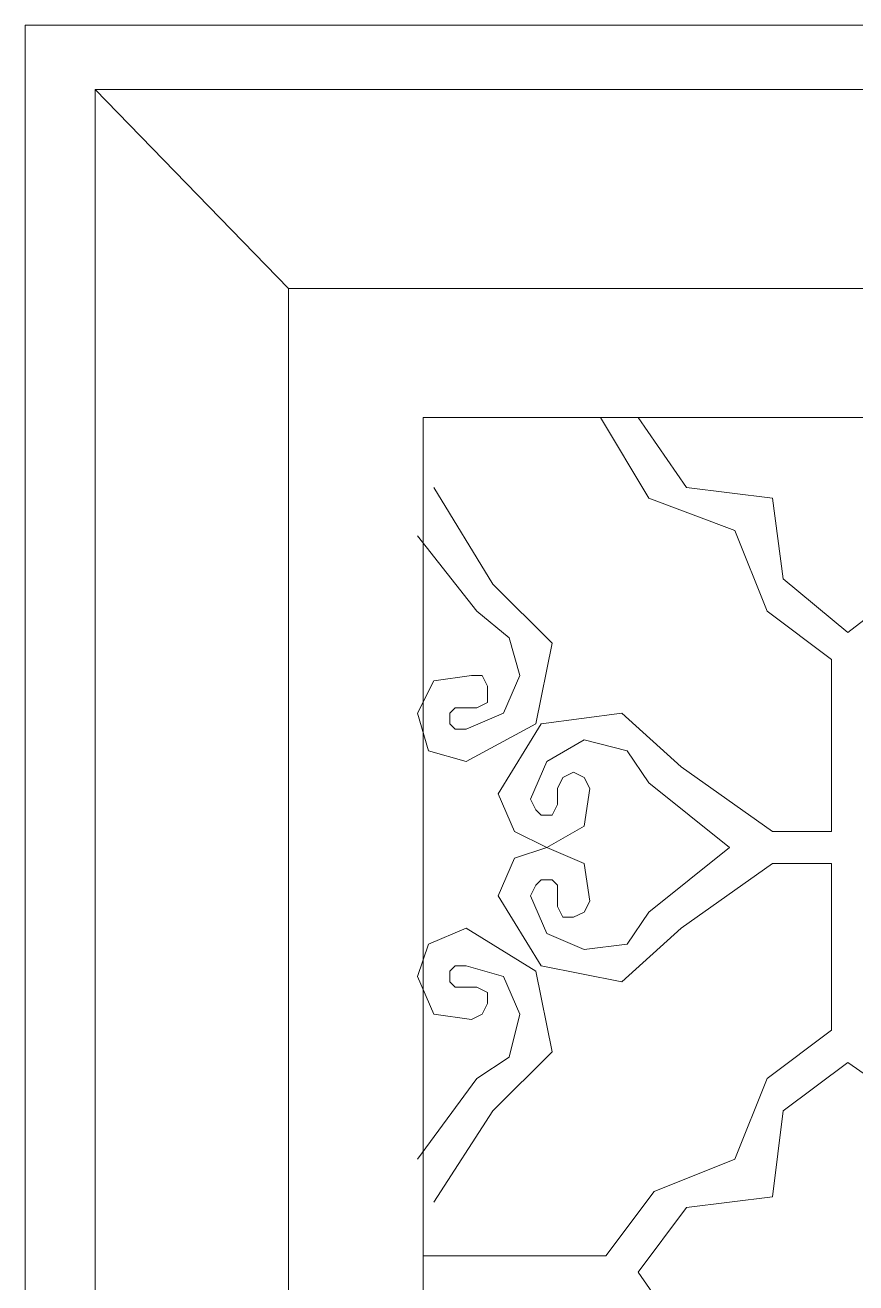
# Model space of a CAD drawing. Header units: centimetres. Extents: x -8.5 to 8.6, y -10.1 to 9.2.
# Drawn here: x -8.492 to -5.328, y 4.428 to 9.22 of the extents above; entities that cross this region are included whole.
import ezdxf

# ---------------------------------------------------------------- set-up
doc = ezdxf.new("R2010")
doc.units = ezdxf.units.CM
doc.header["$MEASUREMENT"] = 0
doc.layers.add('layer 1', color=7, linetype='Continuous')

msp = doc.modelspace()

# ---------------------------------------------------------------- linework, layer by layer
at = {"layer": 'layer 1', "color": 250, "lineweight": 0}
for points, knots in [([(-8.4921, 9.22005), (-8.4921, 9.22005), (8.56713, 9.22005), (8.56713, 9.22005), (8.56713, 9.22005), (8.56713, 9.22005), (8.56713, -10.09188), (8.56713, -10.09188), (8.56713, -10.09188), (8.56713, -10.09188), (-8.4921, -10.09188), (-8.4921, -10.09188), (-8.4921, -10.09188), (-8.4921, -10.09188), (-8.4921, 9.22005), (-8.4921, 9.22005)], [0, 0, 0, 0, 0.25, 0.25, 0.25, 0.25, 0.5, 0.5, 0.5, 0.5, 0.75, 0.75, 0.75, 0.75, 1, 1, 1, 1]), ([(-8.4921, 9.22005), (-8.4921, 9.22005), (8.56713, 9.22005), (8.56713, 9.22005), (8.56713, 9.22005), (8.56713, 9.22005), (8.56713, -10.09188), (8.56713, -10.09188), (8.56713, -10.09188), (8.56713, -10.09188), (-8.4921, -10.09188), (-8.4921, -10.09188), (-8.4921, -10.09188), (-8.4921, -10.09188), (-8.4921, 9.22005), (-8.4921, 9.22005)], [0, 0, 0, 0, 0.25, 0.25, 0.25, 0.25, 0.5, 0.5, 0.5, 0.5, 0.75, 0.75, 0.75, 0.75, 1, 1, 1, 1]), ([(-8.22578, 8.97452), (-8.22578, 8.97452), (8.32133, 8.97452), (8.32133, 8.97452), (8.32133, 8.97452), (8.32133, 8.97452), (8.32133, -9.84608), (8.32133, -9.84608), (8.32133, -9.84608), (8.32133, -9.84608), (-8.22578, -9.84608), (-8.22578, -9.84608), (-8.22578, -9.84608), (-8.22578, -9.84608), (-8.22578, 8.97452), (-8.22578, 8.97452)], [0, 0, 0, 0, 0.25, 0.25, 0.25, 0.25, 0.5, 0.5, 0.5, 0.5, 0.75, 0.75, 0.75, 0.75, 1, 1, 1, 1]), ([(-8.22578, 8.97452), (-8.22578, 8.97452), (8.32133, 8.97452), (8.32133, 8.97452), (8.32133, 8.97452), (8.32133, 8.97452), (8.32133, -9.84608), (8.32133, -9.84608), (8.32133, -9.84608), (8.32133, -9.84608), (-8.22578, -9.84608), (-8.22578, -9.84608), (-8.22578, -9.84608), (-8.22578, -9.84608), (-8.22578, 8.97452), (-8.22578, 8.97452)], [0, 0, 0, 0, 0.25, 0.25, 0.25, 0.25, 0.5, 0.5, 0.5, 0.5, 0.75, 0.75, 0.75, 0.75, 1, 1, 1, 1]), ([(-7.48865, 8.2166), (-7.48865, 8.2166), (-8.22578, 8.97452), (-8.22578, 8.97452), (-8.22578, 8.97452), (-8.22578, 8.97452), (-7.48865, 8.2166), (-7.48865, 8.2166)], [0, 0, 0, 0, 0.5, 0.5, 0.5, 0.5, 1, 1, 1, 1]), ([(-7.48865, 8.2166), (-7.48865, 8.2166), (7.56368, 8.2166), (7.56368, 8.2166), (7.56368, 8.2166), (7.56368, 8.2166), (7.56368, -9.08816), (7.56368, -9.08816), (7.56368, -9.08816), (7.56368, -9.08816), (-7.48865, -9.08816), (-7.48865, -9.08816), (-7.48865, -9.08816), (-7.48865, -9.08816), (-7.48865, 8.2166), (-7.48865, 8.2166)], [0, 0, 0, 0, 0.25, 0.25, 0.25, 0.25, 0.5, 0.5, 0.5, 0.5, 0.75, 0.75, 0.75, 0.75, 1, 1, 1, 1]), ([(-7.48865, 8.2166), (-7.48865, 8.2166), (7.56368, 8.2166), (7.56368, 8.2166), (7.56368, 8.2166), (7.56368, 8.2166), (7.56368, -9.08816), (7.56368, -9.08816), (7.56368, -9.08816), (7.56368, -9.08816), (-7.48865, -9.08816), (-7.48865, -9.08816), (-7.48865, -9.08816), (-7.48865, -9.08816), (-7.48865, 8.2166), (-7.48865, 8.2166)], [0, 0, 0, 0, 0.25, 0.25, 0.25, 0.25, 0.5, 0.5, 0.5, 0.5, 0.75, 0.75, 0.75, 0.75, 1, 1, 1, 1]), ([(-6.97653, -8.59683), (-6.97653, -8.59683), (-6.97653, 7.72527), (-6.97653, 7.72527), (-6.97653, 7.72527), (-6.97653, 7.72527), (-0.46421, 7.72527), (-0.46421, 7.72527), (-0.46421, 7.72527), (-0.46421, 7.72527), (-0.46421, -8.59683), (-0.46421, -8.59683), (-0.46421, -8.59683), (-0.46421, -8.59683), (-6.97653, -8.59683), (-6.97653, -8.59683)], [0, 0, 0, 0, 0.25, 0.25, 0.25, 0.25, 0.5, 0.5, 0.5, 0.5, 0.75, 0.75, 0.75, 0.75, 1, 1, 1, 1]), ([(-6.97653, -8.59683), (-6.97653, -8.59683), (-6.97653, 7.72527), (-6.97653, 7.72527), (-6.97653, 7.72527), (-6.97653, 7.72527), (-0.46421, 7.72527), (-0.46421, 7.72527), (-0.46421, 7.72527), (-0.46421, 7.72527), (-0.46421, -8.59683), (-0.46421, -8.59683), (-0.46421, -8.59683), (-0.46421, -8.59683), (-6.97653, -8.59683), (-6.97653, -8.59683)], [0, 0, 0, 0, 0.25, 0.25, 0.25, 0.25, 0.5, 0.5, 0.5, 0.5, 0.75, 0.75, 0.75, 0.75, 1, 1, 1, 1]), ([(-6.30072, 7.72527), (-6.30072, 7.72527), (-6.1165, 7.41789), (-6.1165, 7.41789), (-6.1165, 7.41789), (-6.1165, 7.41789), (-5.78886, 7.29499), (-5.78886, 7.29499), (-5.78886, 7.29499), (-5.78886, 7.29499), (-5.66596, 6.98788), (-5.66596, 6.98788), (-5.66596, 6.98788), (-5.66596, 6.98788), (-5.42016, 6.80366), (-5.42016, 6.80366), (-5.42016, 6.80366), (-5.42016, 6.80366), (-5.42016, 6.14838), (-5.42016, 6.14838), (-5.42016, 6.14838), (-5.42016, 6.14838), (-5.64543, 6.14838), (-5.64543, 6.14838), (-5.64543, 6.14838), (-5.64543, 6.14838), (-5.9936, 6.39391), (-5.9936, 6.39391), (-5.9936, 6.39391), (-5.9936, 6.39391), (-6.21887, 6.59892), (-6.21887, 6.59892), (-6.21887, 6.59892), (-6.21887, 6.59892), (-6.52599, 6.55786), (-6.52599, 6.55786), (-6.52599, 6.55786), (-6.52599, 6.55786), (-6.68994, 6.29154), (-6.68994, 6.29154), (-6.68994, 6.29154), (-6.68994, 6.29154), (-6.62836, 6.14838), (-6.62836, 6.14838), (-6.62836, 6.14838), (-6.62836, 6.14838), (-6.50546, 6.08679), (-6.50546, 6.08679), (-6.50546, 6.08679), (-6.50546, 6.08679), (-6.3623, 6.16864), (-6.3623, 6.16864), (-6.3623, 6.16864), (-6.3623, 6.16864), (-6.34177, 6.31207), (-6.34177, 6.31207), (-6.34177, 6.31207), (-6.34177, 6.31207), (-6.3623, 6.35312), (-6.3623, 6.35312), (-6.3623, 6.35312), (-6.3623, 6.35312), (-6.40309, 6.37365), (-6.40309, 6.37365), (-6.40309, 6.37365), (-6.40309, 6.37365), (-6.44414, 6.35312), (-6.44414, 6.35312), (-6.44414, 6.35312), (-6.44414, 6.35312), (-6.46467, 6.31207), (-6.46467, 6.31207), (-6.46467, 6.31207), (-6.46467, 6.31207), (-6.46467, 6.27127), (-6.46467, 6.27127)], [0, 0, 0, 0, 0.0526316, 0.0526316, 0.0526316, 0.0526316, 0.1052632, 0.1052632, 0.1052632, 0.1052632, 0.1578947, 0.1578947, 0.1578947, 0.1578947, 0.2105263, 0.2105263, 0.2105263, 0.2105263, 0.2631579, 0.2631579, 0.2631579, 0.2631579, 0.3157895, 0.3157895, 0.3157895, 0.3157895, 0.3684211, 0.3684211, 0.3684211, 0.3684211, 0.4210526, 0.4210526, 0.4210526, 0.4210526, 0.4736842, 0.4736842, 0.4736842, 0.4736842, 0.5263158, 0.5263158, 0.5263158, 0.5263158, 0.5789474, 0.5789474, 0.5789474, 0.5789474, 0.6315789, 0.6315789, 0.6315789, 0.6315789, 0.6842105, 0.6842105, 0.6842105, 0.6842105, 0.7368421, 0.7368421, 0.7368421, 0.7368421, 0.7894737, 0.7894737, 0.7894737, 0.7894737, 0.8421053, 0.8421053, 0.8421053, 0.8421053, 0.8947368, 0.8947368, 0.8947368, 0.8947368, 0.9473684, 0.9473684, 0.9473684, 0.9473684, 1, 1, 1, 1]), ([(-6.15729, 7.72527), (-6.15729, 7.72527), (-5.97307, 7.45894), (-5.97307, 7.45894), (-5.97307, 7.45894), (-5.97307, 7.45894), (-5.64543, 7.41789), (-5.64543, 7.41789), (-5.64543, 7.41789), (-5.64543, 7.41789), (-5.60438, 7.11077), (-5.60438, 7.11077), (-5.60438, 7.11077), (-5.60438, 7.11077), (-5.35858, 6.90603), (-5.35858, 6.90603), (-5.35858, 6.90603), (-5.35858, 6.90603), (-5.09252, 7.11077), (-5.09252, 7.11077), (-5.09252, 7.11077), (-5.09252, 7.11077), (-5.05146, 7.41789), (-5.05146, 7.41789), (-5.05146, 7.41789), (-5.05146, 7.41789), (-4.72382, 7.45894), (-4.72382, 7.45894), (-4.72382, 7.45894), (-4.72382, 7.45894), (-4.53961, 7.72527), (-4.53961, 7.72527)], [0, 0, 0, 0, 0.125, 0.125, 0.125, 0.125, 0.25, 0.25, 0.25, 0.25, 0.375, 0.375, 0.375, 0.375, 0.5, 0.5, 0.5, 0.5, 0.625, 0.625, 0.625, 0.625, 0.75, 0.75, 0.75, 0.75, 0.875, 0.875, 0.875, 0.875, 1, 1, 1, 1]), ([(-6.81284, 6.61918), (-6.81284, 6.61918), (-6.77178, 6.61918), (-6.77178, 6.61918), (-6.77178, 6.61918), (-6.77178, 6.61918), (-6.73073, 6.63971), (-6.73073, 6.63971), (-6.73073, 6.63971), (-6.73073, 6.63971), (-6.73073, 6.70129), (-6.73073, 6.70129), (-6.73073, 6.70129), (-6.73073, 6.70129), (-6.75126, 6.74208), (-6.75126, 6.74208), (-6.75126, 6.74208), (-6.75126, 6.74208), (-6.79231, 6.74208), (-6.79231, 6.74208), (-6.79231, 6.74208), (-6.79231, 6.74208), (-6.93574, 6.72182), (-6.93574, 6.72182), (-6.93574, 6.72182), (-6.93574, 6.72182), (-6.99705, 6.59892), (-6.99705, 6.59892), (-6.99705, 6.59892), (-6.99705, 6.59892), (-6.956, 6.45549), (-6.956, 6.45549), (-6.956, 6.45549), (-6.956, 6.45549), (-6.81284, 6.41444), (-6.81284, 6.41444), (-6.81284, 6.41444), (-6.81284, 6.41444), (-6.54651, 6.55786), (-6.54651, 6.55786), (-6.54651, 6.55786), (-6.54651, 6.55786), (-6.48519, 6.86498), (-6.48519, 6.86498), (-6.48519, 6.86498), (-6.48519, 6.86498), (-6.71047, 7.09025), (-6.71047, 7.09025), (-6.71047, 7.09025), (-6.71047, 7.09025), (-6.93574, 7.45894), (-6.93574, 7.45894)], [0, 0, 0, 0, 0.0769231, 0.0769231, 0.0769231, 0.0769231, 0.1538462, 0.1538462, 0.1538462, 0.1538462, 0.2307692, 0.2307692, 0.2307692, 0.2307692, 0.3076923, 0.3076923, 0.3076923, 0.3076923, 0.3846154, 0.3846154, 0.3846154, 0.3846154, 0.4615385, 0.4615385, 0.4615385, 0.4615385, 0.5384615, 0.5384615, 0.5384615, 0.5384615, 0.6153846, 0.6153846, 0.6153846, 0.6153846, 0.6923077, 0.6923077, 0.6923077, 0.6923077, 0.7692308, 0.7692308, 0.7692308, 0.7692308, 0.8461538, 0.8461538, 0.8461538, 0.8461538, 0.9230769, 0.9230769, 0.9230769, 0.9230769, 1, 1, 1, 1]), ([(-6.81284, 6.53734), (-6.81284, 6.53734), (-6.66941, 6.59892), (-6.66941, 6.59892), (-6.66941, 6.59892), (-6.66941, 6.59892), (-6.60783, 6.74208), (-6.60783, 6.74208), (-6.60783, 6.74208), (-6.60783, 6.74208), (-6.64888, 6.8855), (-6.64888, 6.8855), (-6.64888, 6.8855), (-6.64888, 6.8855), (-6.77178, 6.98788), (-6.77178, 6.98788)], [0, 0, 0, 0, 0.25, 0.25, 0.25, 0.25, 0.5, 0.5, 0.5, 0.5, 0.75, 0.75, 0.75, 0.75, 1, 1, 1, 1]), ([(-6.81284, 6.61918), (-6.81284, 6.61918), (-6.85363, 6.61918), (-6.85363, 6.61918), (-6.85363, 6.61918), (-6.85363, 6.61918), (-6.87415, 6.59892), (-6.87415, 6.59892), (-6.87415, 6.59892), (-6.87415, 6.59892), (-6.87415, 6.55786), (-6.87415, 6.55786), (-6.87415, 6.55786), (-6.87415, 6.55786), (-6.85363, 6.53734), (-6.85363, 6.53734), (-6.85363, 6.53734), (-6.85363, 6.53734), (-6.81284, 6.53734), (-6.81284, 6.53734)], [0, 0, 0, 0, 0.2, 0.2, 0.2, 0.2, 0.4, 0.4, 0.4, 0.4, 0.6, 0.6, 0.6, 0.6, 0.8, 0.8, 0.8, 0.8, 1, 1, 1, 1]), ([(-6.1165, 6.33259), (-6.1165, 6.33259), (-6.19834, 6.45549), (-6.19834, 6.45549), (-6.19834, 6.45549), (-6.19834, 6.45549), (-6.3623, 6.49654), (-6.3623, 6.49654), (-6.3623, 6.49654), (-6.3623, 6.49654), (-6.50546, 6.41444), (-6.50546, 6.41444), (-6.50546, 6.41444), (-6.50546, 6.41444), (-6.56704, 6.27127), (-6.56704, 6.27127)], [0, 0, 0, 0, 0.25, 0.25, 0.25, 0.25, 0.5, 0.5, 0.5, 0.5, 0.75, 0.75, 0.75, 0.75, 1, 1, 1, 1]), ([(-6.1165, 6.33259), (-6.1165, 6.33259), (-5.80912, 6.08679), (-5.80912, 6.08679), (-5.80912, 6.08679), (-5.80912, 6.08679), (-6.1165, 5.841), (-6.1165, 5.841)], [0, 0, 0, 0, 0.5, 0.5, 0.5, 0.5, 1, 1, 1, 1]), ([(-6.56704, 6.27127), (-6.56704, 6.27127), (-6.54651, 6.23022), (-6.54651, 6.23022), (-6.54651, 6.23022), (-6.54651, 6.23022), (-6.52599, 6.20969), (-6.52599, 6.20969), (-6.52599, 6.20969), (-6.52599, 6.20969), (-6.48519, 6.20969), (-6.48519, 6.20969), (-6.48519, 6.20969), (-6.48519, 6.20969), (-6.46467, 6.25075), (-6.46467, 6.25075), (-6.46467, 6.25075), (-6.46467, 6.25075), (-6.46467, 6.27127), (-6.46467, 6.27127)], [0, 0, 0, 0, 0.2, 0.2, 0.2, 0.2, 0.4, 0.4, 0.4, 0.4, 0.6, 0.6, 0.6, 0.6, 0.8, 0.8, 0.8, 0.8, 1, 1, 1, 1]), ([(-6.46467, 5.90258), (-6.46467, 5.90258), (-6.46467, 5.86152), (-6.46467, 5.86152), (-6.46467, 5.86152), (-6.46467, 5.86152), (-6.44414, 5.82073), (-6.44414, 5.82073), (-6.44414, 5.82073), (-6.44414, 5.82073), (-6.40309, 5.82073), (-6.40309, 5.82073), (-6.40309, 5.82073), (-6.40309, 5.82073), (-6.3623, 5.841), (-6.3623, 5.841), (-6.3623, 5.841), (-6.3623, 5.841), (-6.34177, 5.88205), (-6.34177, 5.88205), (-6.34177, 5.88205), (-6.34177, 5.88205), (-6.3623, 6.02548), (-6.3623, 6.02548), (-6.3623, 6.02548), (-6.3623, 6.02548), (-6.50546, 6.08679), (-6.50546, 6.08679), (-6.50546, 6.08679), (-6.50546, 6.08679), (-6.62836, 6.046), (-6.62836, 6.046), (-6.62836, 6.046), (-6.62836, 6.046), (-6.68994, 5.90258), (-6.68994, 5.90258), (-6.68994, 5.90258), (-6.68994, 5.90258), (-6.52599, 5.63625), (-6.52599, 5.63625), (-6.52599, 5.63625), (-6.52599, 5.63625), (-6.21887, 5.57494), (-6.21887, 5.57494), (-6.21887, 5.57494), (-6.21887, 5.57494), (-5.9936, 5.77968), (-5.9936, 5.77968), (-5.9936, 5.77968), (-5.9936, 5.77968), (-5.64543, 6.02548), (-5.64543, 6.02548)], [0, 0, 0, 0, 0.0769231, 0.0769231, 0.0769231, 0.0769231, 0.1538462, 0.1538462, 0.1538462, 0.1538462, 0.2307692, 0.2307692, 0.2307692, 0.2307692, 0.3076923, 0.3076923, 0.3076923, 0.3076923, 0.3846154, 0.3846154, 0.3846154, 0.3846154, 0.4615385, 0.4615385, 0.4615385, 0.4615385, 0.5384615, 0.5384615, 0.5384615, 0.5384615, 0.6153846, 0.6153846, 0.6153846, 0.6153846, 0.6923077, 0.6923077, 0.6923077, 0.6923077, 0.7692308, 0.7692308, 0.7692308, 0.7692308, 0.8461538, 0.8461538, 0.8461538, 0.8461538, 0.9230769, 0.9230769, 0.9230769, 0.9230769, 1, 1, 1, 1]), ([(-5.64543, 6.02548), (-5.64543, 6.02548), (-5.42016, 6.02548), (-5.42016, 6.02548), (-5.42016, 6.02548), (-5.42016, 6.02548), (-5.42016, 5.39046), (-5.42016, 5.39046)], [0, 0, 0, 0, 0.5, 0.5, 0.5, 0.5, 1, 1, 1, 1]), ([(-6.46467, 5.90258), (-6.46467, 5.90258), (-6.46467, 5.94337), (-6.46467, 5.94337), (-6.46467, 5.94337), (-6.46467, 5.94337), (-6.48519, 5.9639), (-6.48519, 5.9639), (-6.48519, 5.9639), (-6.48519, 5.9639), (-6.52599, 5.9639), (-6.52599, 5.9639), (-6.52599, 5.9639), (-6.52599, 5.9639), (-6.54651, 5.94337), (-6.54651, 5.94337), (-6.54651, 5.94337), (-6.54651, 5.94337), (-6.56704, 5.90258), (-6.56704, 5.90258)], [0, 0, 0, 0, 0.2, 0.2, 0.2, 0.2, 0.4, 0.4, 0.4, 0.4, 0.6, 0.6, 0.6, 0.6, 0.8, 0.8, 0.8, 0.8, 1, 1, 1, 1]), ([(-6.56704, 5.90258), (-6.56704, 5.90258), (-6.50546, 5.75915), (-6.50546, 5.75915), (-6.50546, 5.75915), (-6.50546, 5.75915), (-6.3623, 5.69783), (-6.3623, 5.69783), (-6.3623, 5.69783), (-6.3623, 5.69783), (-6.19834, 5.7181), (-6.19834, 5.7181), (-6.19834, 5.7181), (-6.19834, 5.7181), (-6.1165, 5.841), (-6.1165, 5.841)], [0, 0, 0, 0, 0.25, 0.25, 0.25, 0.25, 0.5, 0.5, 0.5, 0.5, 0.75, 0.75, 0.75, 0.75, 1, 1, 1, 1]), ([(-6.93574, 4.73517), (-6.93574, 4.73517), (-6.71047, 5.08334), (-6.71047, 5.08334), (-6.71047, 5.08334), (-6.71047, 5.08334), (-6.48519, 5.30861), (-6.48519, 5.30861), (-6.48519, 5.30861), (-6.48519, 5.30861), (-6.54651, 5.61573), (-6.54651, 5.61573), (-6.54651, 5.61573), (-6.54651, 5.61573), (-6.81284, 5.77968), (-6.81284, 5.77968), (-6.81284, 5.77968), (-6.81284, 5.77968), (-6.956, 5.7181), (-6.956, 5.7181), (-6.956, 5.7181), (-6.956, 5.7181), (-6.99705, 5.59546), (-6.99705, 5.59546), (-6.99705, 5.59546), (-6.99705, 5.59546), (-6.93574, 5.45204), (-6.93574, 5.45204), (-6.93574, 5.45204), (-6.93574, 5.45204), (-6.79231, 5.43151), (-6.79231, 5.43151), (-6.79231, 5.43151), (-6.79231, 5.43151), (-6.75126, 5.45204), (-6.75126, 5.45204), (-6.75126, 5.45204), (-6.75126, 5.45204), (-6.73073, 5.49283), (-6.73073, 5.49283), (-6.73073, 5.49283), (-6.73073, 5.49283), (-6.73073, 5.53388), (-6.73073, 5.53388), (-6.73073, 5.53388), (-6.73073, 5.53388), (-6.77178, 5.55441), (-6.77178, 5.55441), (-6.77178, 5.55441), (-6.77178, 5.55441), (-6.81284, 5.55441), (-6.81284, 5.55441)], [0, 0, 0, 0, 0.0769231, 0.0769231, 0.0769231, 0.0769231, 0.1538462, 0.1538462, 0.1538462, 0.1538462, 0.2307692, 0.2307692, 0.2307692, 0.2307692, 0.3076923, 0.3076923, 0.3076923, 0.3076923, 0.3846154, 0.3846154, 0.3846154, 0.3846154, 0.4615385, 0.4615385, 0.4615385, 0.4615385, 0.5384615, 0.5384615, 0.5384615, 0.5384615, 0.6153846, 0.6153846, 0.6153846, 0.6153846, 0.6923077, 0.6923077, 0.6923077, 0.6923077, 0.7692308, 0.7692308, 0.7692308, 0.7692308, 0.8461538, 0.8461538, 0.8461538, 0.8461538, 0.9230769, 0.9230769, 0.9230769, 0.9230769, 1, 1, 1, 1]), ([(-6.81284, 5.63625), (-6.81284, 5.63625), (-6.85363, 5.63625), (-6.85363, 5.63625), (-6.85363, 5.63625), (-6.85363, 5.63625), (-6.87415, 5.61573), (-6.87415, 5.61573), (-6.87415, 5.61573), (-6.87415, 5.61573), (-6.87415, 5.57494), (-6.87415, 5.57494), (-6.87415, 5.57494), (-6.87415, 5.57494), (-6.85363, 5.55441), (-6.85363, 5.55441), (-6.85363, 5.55441), (-6.85363, 5.55441), (-6.81284, 5.55441), (-6.81284, 5.55441)], [0, 0, 0, 0, 0.2, 0.2, 0.2, 0.2, 0.4, 0.4, 0.4, 0.4, 0.6, 0.6, 0.6, 0.6, 0.8, 0.8, 0.8, 0.8, 1, 1, 1, 1]), ([(-6.77178, 5.20624), (-6.77178, 5.20624), (-6.64888, 5.28808), (-6.64888, 5.28808), (-6.64888, 5.28808), (-6.64888, 5.28808), (-6.60783, 5.45204), (-6.60783, 5.45204), (-6.60783, 5.45204), (-6.60783, 5.45204), (-6.66941, 5.59546), (-6.66941, 5.59546), (-6.66941, 5.59546), (-6.66941, 5.59546), (-6.81284, 5.63625), (-6.81284, 5.63625)], [0, 0, 0, 0, 0.25, 0.25, 0.25, 0.25, 0.5, 0.5, 0.5, 0.5, 0.75, 0.75, 0.75, 0.75, 1, 1, 1, 1]), ([(-5.42016, 5.39046), (-5.42016, 5.39046), (-5.66596, 5.20624), (-5.66596, 5.20624), (-5.66596, 5.20624), (-5.66596, 5.20624), (-5.78886, 4.89913), (-5.78886, 4.89913), (-5.78886, 4.89913), (-5.78886, 4.89913), (-6.09597, 4.77623), (-6.09597, 4.77623), (-6.09597, 4.77623), (-6.09597, 4.77623), (-6.28019, 4.53043), (-6.28019, 4.53043)], [0, 0, 0, 0, 0.25, 0.25, 0.25, 0.25, 0.5, 0.5, 0.5, 0.5, 0.75, 0.75, 0.75, 0.75, 1, 1, 1, 1]), ([(-5.35858, 5.26756), (-5.35858, 5.26756), (-5.60438, 5.08334), (-5.60438, 5.08334), (-5.60438, 5.08334), (-5.60438, 5.08334), (-5.64543, 4.7557), (-5.64543, 4.7557)], [0, 0, 0, 0, 0.5, 0.5, 0.5, 0.5, 1, 1, 1, 1]), ([(-5.05146, 4.7557), (-5.05146, 4.7557), (-5.09252, 5.08334), (-5.09252, 5.08334), (-5.09252, 5.08334), (-5.09252, 5.08334), (-5.35858, 5.26756), (-5.35858, 5.26756)], [0, 0, 0, 0, 0.5, 0.5, 0.5, 0.5, 1, 1, 1, 1]), ([(-5.64543, 4.7557), (-5.64543, 4.7557), (-5.97307, 4.71465), (-5.97307, 4.71465), (-5.97307, 4.71465), (-5.97307, 4.71465), (-6.15729, 4.46911), (-6.15729, 4.46911)], [0, 0, 0, 0, 0.5, 0.5, 0.5, 0.5, 1, 1, 1, 1]), ([(-6.15729, 4.46911), (-6.15729, 4.46911), (-5.97307, 4.20279), (-5.97307, 4.20279), (-5.97307, 4.20279), (-5.97307, 4.20279), (-5.64543, 4.16173), (-5.64543, 4.16173)], [0, 0, 0, 0, 0.5, 0.5, 0.5, 0.5, 1, 1, 1, 1])]:
    msp.add_open_spline(points, degree=3, knots=knots, dxfattribs=at)
for points in [[(-6.99705, 7.27473), (-6.99705, 7.27473), (-6.77178, 6.98788), (-6.77178, 6.98788)], [(-6.77178, 5.20624), (-6.77178, 5.20624), (-6.99705, 4.89913), (-6.99705, 4.89913)], [(-6.28019, 4.53043), (-6.28019, 4.53043), (-6.97653, 4.53043), (-6.97653, 4.53043)]]:
    msp.add_open_spline(points, degree=3, dxfattribs=at)

doc.saveas('drawing.dxf')
